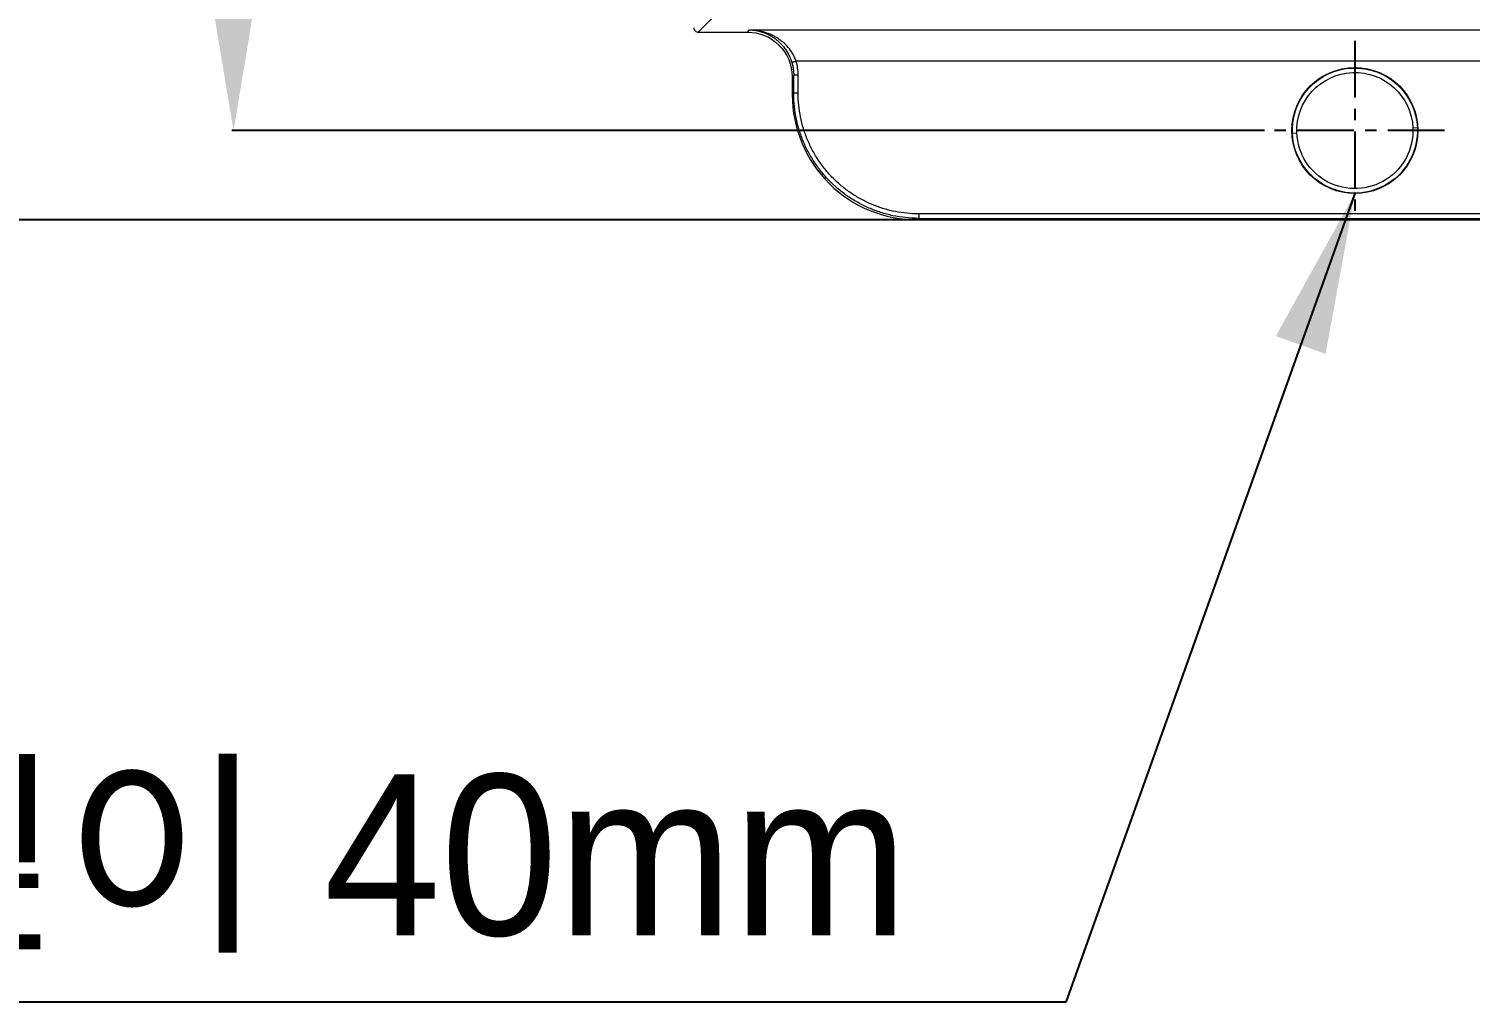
# Model space of a CAD drawing. Header units: millimetres. Extents: x 2433 to 4809, y -10272 to -6912.
# Drawn here: x 2862.6 to 3023.9, y -9326.3 to -9217.3 of the extents above; entities that cross this region are included whole.
import ezdxf

# ---------------------------------------------------------------- set-up
doc = ezdxf.new("R2010")
doc.units = ezdxf.units.MM
doc.linetypes.add('CENTERX2', pattern=[101.6, 63.5, -12.7, 12.7, -12.7])
doc.layers.add('CENTER', color=1, linetype='CENTERX2')
doc.layers.add('DIM', color=3, linetype='Continuous', lineweight=13)
doc.styles.add('ARIAL', font='arial.ttf')
doc.styles.get("Standard").update_dxf_attribs({"font": 'arial.ttf'})
doc.dimstyles.get("Standard").update_dxf_attribs({"dimtxt": 15, "dimasz": 15, "dimexe": 0.18, "dimexo": 0.0625, "dimgap": 4, "dimtad": 0, "dimtih": 1, "dimtoh": 1, "dimdec": 1, "dimdsep": 46, "dimtxsty": 'ARIAL', "dimcen": 0, "dimclrd": 3, "dimclre": 3, "dimclrt": 3, "dimadec": 0, "dimazin": 0, "dimtfac": 1, "dimtdec": 1, "dimtofl": 0, "dimtmove": 0, "dimatfit": 3, "dimfxl": 1, "dimtolj": 1, "dimtzin": 0, "dimarcsym": 0})

# ---------------------------------------------------------------- blocks, each defined once
blk = doc.blocks.new('*D48')
at = {"layer": 'Defpoints', "color": 0, "transparency": 16777216}
for p in [(3000.95, -9085.72), (2885.51, -9228.72), (3000.95, -9228.72)]:
    blk.add_point(p, dxfattribs=at)
at = {"layer": 'DIM', "color": 3, "lineweight": -2, "transparency": 16777216}
for p, q in [((3000.89, -9085.72), (2885.33, -9085.72)), ((2885.51, -9103.72), (2885.51, -9143.02)), ((2885.51, -9210.72), (2885.51, -9171.41)), ((3000.89, -9228.72), (2885.33, -9228.72))]:
    blk.add_line(p, q, dxfattribs=at)
at = {"layer": 'DIM', "color": 3, "transparency": 16777216}
for points in [[(2882.51, -9103.72), (2888.51, -9103.72), (2885.51, -9085.72)], [(2882.51, -9210.72), (2888.51, -9210.72), (2885.51, -9228.72)]]:
    blk.add_solid(points, dxfattribs=at)
at = {"layer": 'DIM', "color": 3, "transparency": 16777216, "insert": (2885.51, -9157.22), "char_height": 18, "attachment_point": 5, "style": 'ARIAL'}
blk.add_mtext('\\A1;143', dxfattribs=at)
blk = doc.blocks.new('*D50')
at = {"layer": 'Defpoints', "color": 0, "transparency": 16777216}
for p in [(2948, -9060.14), (2821.65, -9238.72), (2962.03, -9238.72)]:
    blk.add_point(p, dxfattribs=at)
at = {"layer": 'DIM', "color": 3, "lineweight": -2, "transparency": 16777216}
for p, q in [((2947.94, -9060.14), (2821.47, -9060.14)), ((2821.65, -9078.14), (2821.65, -9135.24)), ((2821.65, -9220.72), (2821.65, -9163.62)), ((2961.97, -9238.72), (2821.47, -9238.72))]:
    blk.add_line(p, q, dxfattribs=at)
at = {"layer": 'DIM', "color": 3, "transparency": 16777216}
for points in [[(2818.65, -9078.14), (2824.65, -9078.14), (2821.65, -9060.14)], [(2818.65, -9220.72), (2824.65, -9220.72), (2821.65, -9238.72)]]:
    blk.add_solid(points, dxfattribs=at)
at = {"layer": 'DIM', "color": 3, "transparency": 16777216, "insert": (2821.65, -9149.43), "char_height": 18, "attachment_point": 5, "style": 'ARIAL'}
blk.add_mtext('\\A1;178.5', dxfattribs=at)

msp = doc.modelspace()

# ---------------------------------------------------------------- linework, layer by layer
at = {"linetype": 'Continuous', "lineweight": 18}
for p, q in [((2937.53, -9217.71), (2943.04, -9217.71)), ((2948.04, -9222.71), (2948.04, -9224.72)), ((2948.2, -9224.55), (2948.2, -9222.54)), ((2962.03, -9238.72), (3401.49, -9238.72)), ((2962.2, -9238.55), (3401.5, -9238.55))]:
    msp.add_line(p, q, dxfattribs=at)
at = {"linetype": 'Continuous', "lineweight": 13}
for p, q in [((2943.04, -9217.71), (2943.27, -9217.47)), ((2943.27, -9217.47), (3393.5, -9217.47)), ((3377, -9220.97), (2948.47, -9220.97)), ((2948.2, -9222.54), (2948.04, -9222.71)), ((2948.7, -9222.54), (2948.2, -9222.54)), ((2948.7, -9224.55), (2948.7, -9222.54)), ((3004.01, -9229.01), (3004.51, -9228.99)), ((3017.99, -9228.42), (3017.49, -9228.44)), ((2962.03, -9238.72), (2962.2, -9238.55)), ((2962.03, -9238.72), (2962.2, -9238.55))]:
    msp.add_line(p, q, dxfattribs=at)
at = {"linetype": 'Continuous', "lineweight": 18, "extrusion": (0, 0, -1)}
for radius, start, end in [(7, 357.5715, 177.5715), (7.05, 270, 90), (7.05, 90, 270), (7, 177.5715, 357.5715)]:
    msp.add_arc((-3011, -9228.72), radius, start, end, dxfattribs=at)
at = {"linetype": 'Continuous', "lineweight": 13, "extrusion": (0, 0, -1)}
for start, end in [(357.5715, 177.5715), (177.5715, 357.5715)]:
    msp.add_arc((-3011, -9228.72), 6.5, start, end, dxfattribs=at)
at = {"linetype": 'Continuous', "lineweight": 18}
for centre, major_axis, start_param, end_param in [((2937.53, -9217.21), (0.351, 0.356), 2.352313, 3.141593), ((2937.53, -9217.21), (0.351, 0.356), 3.141593, 3.920286), ((2962.04, -9224.71), (9.84, 9.97), 2.349791, 3.141593), ((2962.04, -9224.71), (9.84, 9.97), 3.141593, 3.920286)]:
    msp.add_ellipse(centre, major_axis=major_axis, ratio=0.999699, start_param=start_param, end_param=end_param, dxfattribs=at)
at = {"linetype": 'Continuous', "lineweight": 18, "extrusion": (0, 0, -1)}
for start_param, end_param in [(2.362899, 3.141593), (3.141593, 3.933395)]:
    msp.add_ellipse((2943.03, -9222.71), major_axis=(-3.51, -3.56), ratio=0.999699, start_param=start_param, end_param=end_param, dxfattribs=at)
at = {"linetype": 'Continuous', "lineweight": 13}
for points in [[(2937.71, -9217.53), (2938.2, -9217.03), (2938.7, -9216.52), (2939.2, -9216.02)], [(2937.53, -9217.71), (2937.59, -9217.65), (2937.65, -9217.59), (2937.71, -9217.53)], [(2948.7, -9222.54), (2948.7, -9222.01), (2948.62, -9221.48), (2948.47, -9220.97)], [(2948.2, -9224.55), (2948.14, -9224.61), (2948.09, -9224.66), (2948.04, -9224.72)], [(3401.5, -9238.05), (3255.06, -9238.05), (3108.63, -9238.05), (2962.2, -9238.05)]]:
    msp.add_open_spline(points, degree=3, dxfattribs=at)
at = {"linetype": 'Continuous', "lineweight": 18}
for points, knots in [([(2948.47, -9220.97), (2948.27, -9220.38), (2947.96, -9219.86), (2947.38, -9219.2), (2947.07, -9218.89), (2946.63, -9218.55), (2946.34, -9218.36), (2946.1, -9218.22), (2945.86, -9218.09), (2945.44, -9217.89), (2945.06, -9217.76), (2944.3, -9217.55), (2943.78, -9217.48), (2943.27, -9217.47)], [0, 0, 0, 0, 0.25, 0.25, 0.375, 0.4375, 0.5, 0.53125, 0.5625, 0.625, 0.75, 0.75, 1, 1, 1, 1]), ([(2943.27, -9217.47), (2943.74, -9217.48), (2944.21, -9217.55), (2944.9, -9217.77), (2945.24, -9217.91), (2945.62, -9218.12), (2945.84, -9218.25), (2946.06, -9218.39), (2946.32, -9218.59), (2946.72, -9218.95), (2947.01, -9219.27), (2947.52, -9219.96), (2947.81, -9220.5), (2947.99, -9221.11)], [0, 0, 0, 0, 0.25, 0.25, 0.375, 0.4375, 0.46875, 0.5, 0.5625, 0.625, 0.75, 0.75, 1, 1, 1, 1]), ([(2962.2, -9238.55), (2961.7, -9238.55), (2961.21, -9238.52), (2960.24, -9238.42), (2959.76, -9238.35), (2958.82, -9238.15), (2958.37, -9238.03), (2957.48, -9237.74), (2957.04, -9237.58), (2956.2, -9237.21), (2955.8, -9237.01), (2955.01, -9236.57), (2954.63, -9236.34), (2953.91, -9235.84), (2953.57, -9235.58), (2953.07, -9235.17), (2952.91, -9235.03), (2952.68, -9234.82), (2952.56, -9234.71), (2952.43, -9234.58), (2952.36, -9234.52), (2952.34, -9234.49), (2952.32, -9234.47), (2952.31, -9234.46), (2952, -9234.16), (2951.72, -9233.84), (2951.17, -9233.19), (2950.91, -9232.84), (2950.41, -9232.12), (2950.18, -9231.74), (2949.74, -9230.96), (2949.54, -9230.55), (2949.18, -9229.71), (2949.01, -9229.28), (2948.73, -9228.39), (2948.6, -9227.93), (2948.41, -9226.99), (2948.33, -9226.52), (2948.23, -9225.55), (2948.2, -9225.05), (2948.2, -9224.55)], [0, 0, 0, 0, 0.0625, 0.0625, 0.125, 0.125, 0.1875, 0.1875, 0.25, 0.25, 0.3125, 0.3125, 0.375, 0.375, 0.4375, 0.4375, 0.46875, 0.46875, 0.484375, 0.492187, 0.496094, 0.498047, 0.498047, 0.5, 0.5, 0.5625, 0.5625, 0.625, 0.625, 0.6875, 0.6875, 0.75, 0.75, 0.8125, 0.8125, 0.875, 0.875, 0.9375, 0.9375, 1, 1, 1, 1])]:
    msp.add_open_spline(points, degree=3, knots=knots, dxfattribs=at)
at = {"linetype": 'Continuous', "lineweight": 13}
for points, weights in [([(2948.47, -9220.97), (2948.19, -9221.05), (2948, -9221.11), (2947.99, -9221.11)], [0.999999572668, 0.80977536127, 0.809775124219, 0.999998861517]), ([(2947.99, -9221.11), (2948.13, -9221.58), (2948.2, -9222.06), (2948.2, -9222.54)], [0.999998861517, 0.999998859929, 0.999998857918, 0.999998855566])]:
    msp.add_rational_spline(points, weights, degree=3, dxfattribs=at)
for points in [[(2948.7, -9224.55), (2948.67, -9224.55), (2948.63, -9224.55), (2948.57, -9224.55), (2948.54, -9224.55), (2948.48, -9224.55), (2948.45, -9224.55), (2948.4, -9224.55), (2948.37, -9224.55), (2948.33, -9224.55), (2948.3, -9224.55), (2948.27, -9224.55), (2948.25, -9224.55), (2948.23, -9224.55), (2948.22, -9224.55), (2948.2, -9224.55), (2948.2, -9224.55), (2948.2, -9224.55)], [(2952.72, -9234.16), (2952.4, -9233.85), (2952.1, -9233.52), (2951.53, -9232.83), (2951.26, -9232.48), (2950.76, -9231.74), (2950.53, -9231.36), (2950.11, -9230.57), (2949.92, -9230.17), (2949.57, -9229.35), (2949.42, -9228.93), (2949.16, -9228.08), (2949.05, -9227.64), (2948.88, -9226.77), (2948.81, -9226.33), (2948.72, -9225.44), (2948.7, -9225), (2948.7, -9224.55)], [(2962.2, -9238.05), (2961.76, -9238.05), (2961.32, -9238.03), (2960.45, -9237.94), (2960.02, -9237.88), (2959.16, -9237.71), (2958.73, -9237.61), (2957.89, -9237.35), (2957.48, -9237.21), (2956.67, -9236.87), (2956.27, -9236.69), (2955.5, -9236.28), (2955.12, -9236.05), (2954.39, -9235.57), (2954.03, -9235.31), (2953.35, -9234.76), (2953.03, -9234.47), (2952.72, -9234.16)], [(2962.2, -9238.05), (2962.2, -9238.08), (2962.2, -9238.12), (2962.2, -9238.18), (2962.2, -9238.21), (2962.2, -9238.27), (2962.2, -9238.3), (2962.2, -9238.35), (2962.2, -9238.38), (2962.2, -9238.43), (2962.2, -9238.45), (2962.2, -9238.48), (2962.2, -9238.5), (2962.2, -9238.52), (2962.2, -9238.53), (2962.2, -9238.55), (2962.2, -9238.55), (2962.2, -9238.55)]]:
    msp.add_open_spline(points, degree=3, knots=[0, 0, 0, 0, 0.125, 0.125, 0.25, 0.25, 0.375, 0.375, 0.5, 0.5, 0.625, 0.625, 0.75, 0.75, 0.875, 0.875, 1, 1, 1, 1], dxfattribs=at)
at = {"layer": 'CENTER', "ltscale": 0.1}
for p, q in [((3011, -9218.67), (3011, -9238.77)), ((3021.05, -9228.72), (3000.95, -9228.72))]:
    msp.add_line(p, q, dxfattribs=at)

# ---------------------------------------------------------------- texts
at = {"layer": 'DIM', "color": 3, "insert": (2860.53, -9310.73), "char_height": 18, "attachment_point": 5}
msp.add_mtext_dynamic_manual_height_columns('4-%%C6.5 {\\fGulim|b0|i0|c129|p50;깊이 40mm}', width=324.2946, gutter_width=1, heights=[0], dxfattribs=at)

# ---------------------------------------------------------------- dimensions: what is measured, and where the dimension line sits
at = {"layer": 'DIM', "color": 3}
dim = msp.add_linear_dim(base=(2821.65, -9238.72), p1=(2948, -9060.14), p2=(2962.03, -9238.72), angle=90, text='178.5', dimstyle='Standard', override={"dimtxt": 18, "dimasz": 18, "dimgap": 5}, dxfattribs=at)
dim.commit()
dim.dimension.update_dxf_attribs({"geometry": '*D50', "text_midpoint": (2821.65, -9149.43)})
dim = msp.add_linear_dim(base=(2885.51, -9228.72), p1=(3000.95, -9085.72), p2=(3000.95, -9228.72), angle=90, dimstyle='Standard', override={"dimtxt": 18, "dimasz": 18, "dimgap": 5}, dxfattribs=at)
dim.commit()
dim.dimension.update_dxf_attribs({"geometry": '*D48', "text_midpoint": (2885.51, -9157.22)})

# ---------------------------------------------------------------- leaders
msp.add_leader([(3011, -9235.77), (2978.65, -9326.25), (2745.81, -9326.25)], dimstyle='Standard', override={"dimtxt": 15, "dimasz": 18, "dimgap": 3}, dxfattribs=at)

doc.saveas('drawing.dxf')
